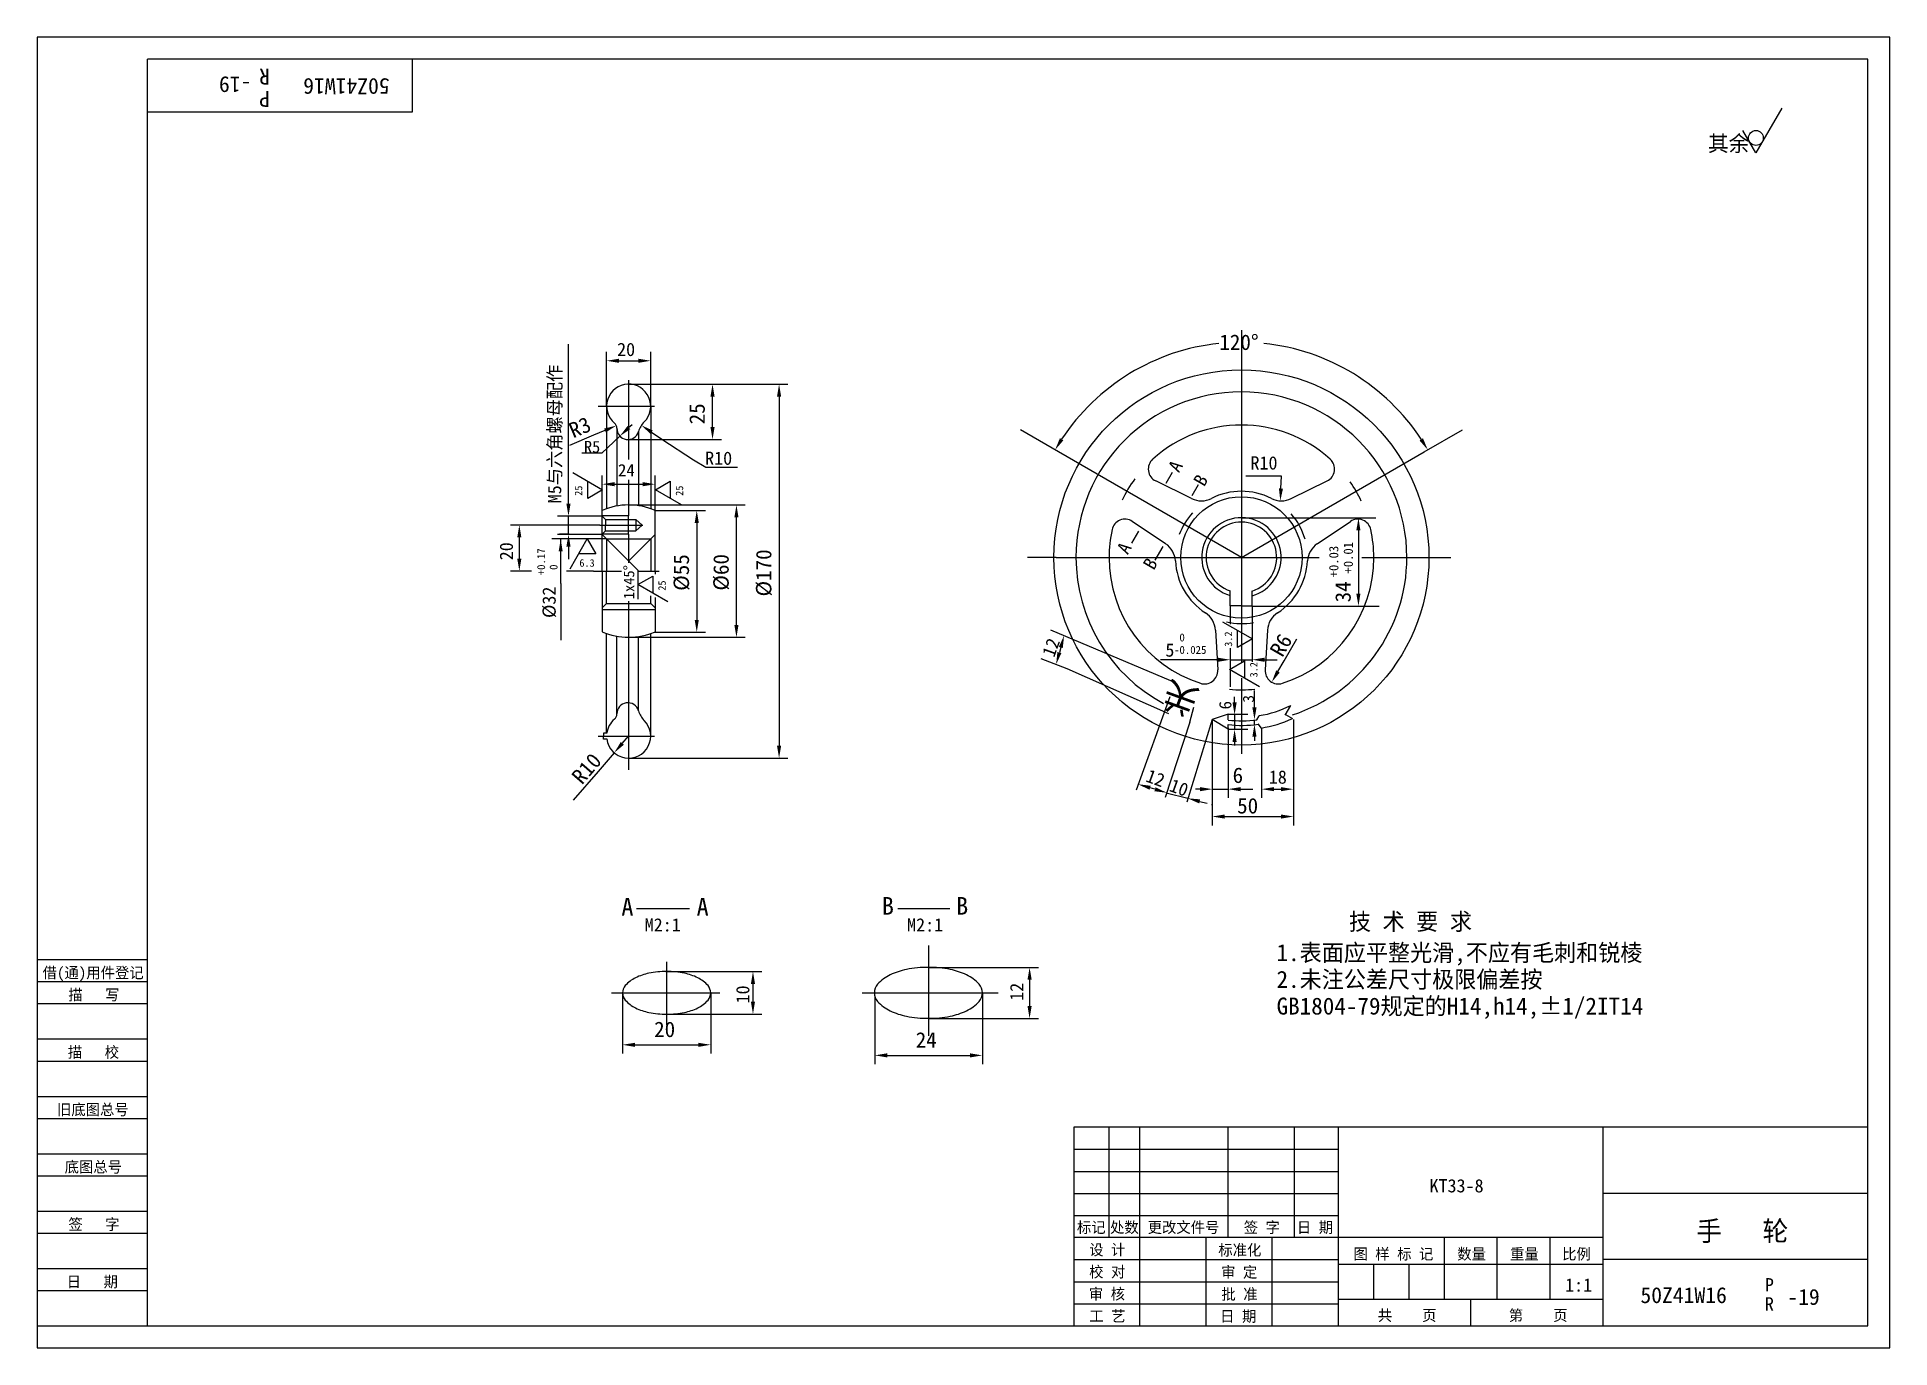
# Model space of a CAD drawing. Header units: metres. Extents: x 0 to 420, y 0 to 297.
import ezdxf

# ---------------------------------------------------------------- set-up
doc = ezdxf.new("R2010")
doc.units = ezdxf.units.M
for name, color, linetype in [('C', 6, 'Continuous'), ('D', 1, 'Continuous'), ('FL', 5, 'Continuous'), ('T', 7, 'Continuous'), ('TL', 4, 'Continuous')]:
    doc.layers.add(name, color=color, linetype=linetype)

# ---------------------------------------------------------------- blocks, each defined once
blk = doc.blocks.new('TUKUN3')
at = {"layer": 'FL'}
for p, q in [((420, 297), (0, 297)), ((0, 297), (0, 0)), ((420, 0), (420, 297)), ((0, 78), (25, 78)), ((0, 70), (25, 70)), ((0, 65), (25, 65)), ((0, 57), (25, 57)), ((0, 52), (25, 52)), ((243, 25), (243, 50)), ((250, 5), (250, 50)), ((270, 25), (270, 50)), ((285, 25), (285, 50)), ((0, 44), (25, 44)), ((235, 45), (295, 45)), ((0, 39), (25, 39)), ((235, 40), (295, 40)), ((235, 35), (295, 35)), ((0, 31), (25, 31)), ((235, 30), (295, 30)), ((0, 26), (25, 26)), ((280, 5), (280, 25)), ((0, 18), (25, 18)), ((235, 20), (295, 20)), ((0, 13), (25, 13)), ((235, 15), (295, 15)), ((235, 10), (295, 10)), ((0, 0), (420, 0))]:
    blk.add_line(p, q, dxfattribs=at)
at = {"layer": 'TL'}
for p, q in [((415, 292), (25, 292)), ((25, 5), (25, 292)), ((85, 292), (85, 280)), ((415, 5), (415, 292)), ((85, 280), (25, 280)), ((0, 88), (25, 88)), ((0, 83), (25, 83)), ((415, 50), (235, 50)), ((235, 50), (235, 5)), ((295, 5), (295, 50)), ((355, 5), (355, 50)), ((415, 35), (355, 35)), ((355, 25), (235, 25)), ((265, 5), (265, 25)), ((319, 11), (319, 25)), ((331, 11), (331, 25)), ((343, 11), (343, 25)), ((295, 19), (355, 19)), ((303, 11), (303, 19)), ((311, 11), (311, 19)), ((415, 20), (355, 20)), ((355, 11), (295, 11)), ((325, 5), (325, 11)), ((0, 5), (415, 5))]:
    blk.add_line(p, q, dxfattribs=at)
at = {"layer": 'T'}
for s, p in [('借(通)用件登记', (1.26, 83.76)), ('描   写', (7.09, 78.76)), ('描   校', (6.98, 65.76)), ('旧底图总号', (4.52, 52.76)), ('底图总号', (6.25, 39.76)), ('签   字', (7.1, 26.76)), ('标记', (235.71, 26.07)), ('处数', (243.22, 26.07)), ('更改文件号', (251.75, 26.07)), ('签 字', (273.53, 26.07)), ('日 期', (285.57, 26.07)), ('设 计', (238.5, 20.99)), ('标准化', (267.77, 20.93)), ('图 样 标 记', (298.4, 20.04)), ('数量', (321.92, 20.04)), ('重量', (333.88, 20.04)), ('比例', (345.7, 20.04)), ('校 对', (238.48, 15.99)), ('审 定', (268.39, 15.93)), ('日   期', (6.72, 13.76)), ('审 核', (238.41, 10.99)), ('批 准', (268.46, 10.93)), ('工 艺', (238.52, 5.99)), ('日 期', (268.18, 5.93)), ('共    页', (303.91, 6.13)), ('第    页', (333.62, 6.13))]:
    blk.add_text(s, height=2.5, dxfattribs=at).set_placement(p)

msp = doc.modelspace()

# ---------------------------------------------------------------- linework, layer by layer
at = {"layer": 'C'}
for p, q in [((273, 230.6), (273, 155.47)), ((134.1, 219.27), (134.1, 201.29)), ((127.21, 213.36), (139.98, 213.36)), ((273, 179.1), (231.55, 203.04)), ((273, 179.1), (314.45, 203.04)), ((134.1, 196.71), (134.1, 188.5)), ((127.55, 186.44), (137.35, 186.44)), ((134.1, 184.41), (134.1, 177.87)), ((231, 179.1), (224.47, 179.1)), ((231, 179.1), (290.6, 179.1)), ((300.26, 179.1), (320.5, 179.1)), ((126.1, 176), (132.48, 176)), ((136.16, 176), (141.03, 176)), ((134.1, 169.22), (134.1, 130.95)), ((273, 151.71), (273, 148.1)), ((273, 148.1), (273, 134.6)), ((127.21, 138.63), (139.98, 138.63)), ((273.01, 139.04), (273.01, 135.96)), ((202.04, 91.18), (202.04, 74.23)), ((142.71, 87.46), (142.71, 73.21)), ((130.21, 80.45), (154.79, 80.45)), ((187, 80.45), (217.84, 80.45)), ((202.04, 74.23), (202.04, 70.72))]:
    msp.add_line(p, q, dxfattribs=at)
at = {"layer": 'D'}
for p, q in [((395.47, 280.9), (389.61, 270.76)), ((389.61, 270.76), (386.68, 275.83)), ((120.46, 205.15), (120.46, 227.43)), ((129.1, 213.36), (129.1, 225.66)), ((131.9, 223.66), (136.3, 223.66)), ((139.1, 213.36), (139.1, 225.66)), ((134.1, 218.36), (155.11, 218.36)), ((153.11, 208.62), (153.11, 215.56)), ((155.11, 218.36), (170.2, 218.36)), ((168.2, 215.56), (168.2, 136.43)), ((126.16, 206.77), (120.71, 204.45)), ((128.73, 207.87), (126.16, 206.77)), ((132.11, 206.6), (128.03, 202.76)), ((134.15, 208.52), (133.93, 208.31)), ((134.07, 208.54), (134.89, 209.25)), ((134.1, 205.82), (155.11, 205.82)), ((139.31, 207.48), (141.64, 205.93)), ((141.64, 205.93), (148.8, 201.18)), ((231.55, 203.04), (222.89, 208.04)), ((314.45, 203.04), (323.11, 208.04)), ((120.46, 194.06), (120.46, 205.15)), ((128.03, 202.76), (123.52, 202.76)), ((121.43, 198.35), (128.19, 194.44)), ((128.1, 189.74), (128.1, 197.69)), ((140.1, 189.74), (140.1, 197.69)), ((148.8, 201.18), (151.58, 199.55)), ((151.58, 199.55), (158.8, 199.55)), ((275.87, 197.52), (274.03, 197.52)), ((282.11, 197.52), (275.87, 197.52)), ((281.96, 194.73), (282.11, 197.52)), ((120.46, 194.06), (120.46, 194.15)), ((120.46, 191.26), (120.46, 194.06)), ((124.81, 192.49), (124.81, 196.39)), ((128.19, 194.44), (124.81, 192.49)), ((130.9, 195.69), (137.3, 195.69)), ((140.15, 194.44), (143.53, 196.39)), ((146.08, 191.01), (140.15, 194.44)), ((143.53, 196.39), (143.53, 192.49)), ((134.1, 191), (160.53, 191)), ((140.1, 189.74), (151.53, 189.74)), ((127.55, 186.44), (107.32, 186.44)), ((128.1, 188.45), (117.98, 188.45)), ((120.46, 188.46), (118.46, 188.46)), ((120.46, 184.34), (120.46, 188.46)), ((134.1, 188.5), (128.11, 188.5)), ((149.53, 186.94), (149.53, 164.96)), ((158.53, 163.8), (158.53, 188.2)), ((272.91, 188.04), (298.44, 188.04)), ((298.44, 188.04), (303.49, 188.04)), ((299.52, 185.24), (299.52, 170.89)), ((109.32, 178.8), (109.32, 183.64)), ((129.1, 183.29), (116.69, 183.29)), ((128.1, 184.29), (117.98, 184.29)), ((120.62, 184.34), (118.46, 184.34)), ((118.69, 173.22), (118.69, 183.29)), ((120.46, 181.54), (120.46, 178.74)), ((120.81, 176.55), (124.71, 183.31)), ((124.71, 183.31), (126.66, 179.93)), ((134.1, 184.41), (128.11, 184.41)), ((129.1, 183.29), (136.17, 176.22)), ((139.1, 183.29), (134.1, 178.29)), ((126.66, 179.93), (122.76, 179.93)), ((112.07, 176), (107.32, 176)), ((118.69, 173.22), (118.69, 164.48)), ((126.1, 176), (119.98, 176)), ((136.17, 176.22), (136.17, 169.66)), ((136.2, 172.94), (139.58, 174.89)), ((142.96, 169.04), (136.2, 172.94)), ((139.58, 174.89), (139.58, 170.99)), ((270.41, 168.16), (270.41, 163.97)), ((275.41, 168.09), (298.44, 168.09)), ((275.44, 168.16), (275.44, 155.47)), ((298.44, 168.09), (304.22, 168.09)), ((118.69, 164.48), (118.69, 160.36)), ((268.73, 164.54), (275.49, 160.64)), ((134.1, 161), (160.53, 161)), ((139.91, 162.16), (151.53, 162.16)), ((256.98, 151.12), (229.83, 162.65)), ((272.11, 158.69), (272.11, 162.59)), ((275.49, 160.64), (272.11, 158.69)), ((282.67, 155.69), (285.54, 160.68)), ((233.53, 153.83), (227.62, 156.11)), ((232.06, 158.7), (231.74, 157.56)), ((256.8, 155.92), (254.66, 155.92)), ((264.81, 155.92), (256.8, 155.92)), ((267.61, 155.92), (264.81, 155.92)), ((270.33, 153.7), (273.71, 155.65)), ((270.41, 158.55), (270.41, 153.92)), ((270.41, 155.92), (275.44, 155.92)), ((273.71, 155.65), (273.71, 151.75)), ((278.24, 155.92), (281.04, 155.92)), ((281.04, 155.92), (281.13, 155.92)), ((281.27, 153.26), (282.67, 155.69)), ((256.55, 143.66), (233.53, 153.83)), ((277.09, 149.8), (270.33, 153.7)), ((270.41, 153.92), (270.41, 149.79)), ((256.77, 147.49), (249.15, 126.35)), ((271.45, 146.26), (271.45, 147.53)), ((275.95, 147.92), (275.95, 148.92)), ((275.95, 145.12), (275.95, 147.92)), ((261.29, 141.81), (262.2, 145.18)), ((270.01, 143.56), (274.48, 143.56)), ((271.45, 143.46), (271.45, 140.11)), ((132.66, 136.96), (134.1, 138.63)), ((261.29, 141.81), (255.74, 124.72)), ((266.4, 142.38), (260.61, 123.62)), ((266.4, 142.38), (266.4, 124.6)), ((269.99, 140.22), (274.48, 140.22)), ((269.99, 140.22), (269.99, 124.6)), ((275.95, 141.26), (275.95, 142.32)), ((277.58, 140.24), (277.58, 124.6)), ((284.78, 142.36), (284.78, 124.6)), ((130.83, 134.85), (127.16, 130.62)), ((271.45, 137.31), (271.45, 136.5)), ((275.95, 138.46), (275.95, 137.56)), ((127.16, 130.62), (121.53, 124.13)), ((134.1, 133.63), (170.2, 133.63)), ((253.4, 126.58), (252.29, 126.91)), ((263.6, 126.6), (262.56, 126.6)), ((266.4, 126.6), (269.99, 126.6)), ((272.79, 126.6), (275.59, 126.6)), ((280.38, 126.6), (281.98, 126.6)), ((255.97, 125.78), (260.82, 124.53)), ((263.53, 123.83), (265.22, 123.39)), ((266.24, 123.13), (266.33, 123.11)), ((266.4, 124.6), (266.4, 118.4)), ((284.78, 124.6), (284.78, 118.4)), ((269.2, 120.4), (281.98, 120.4)), ((135.91, 99.56), (147.88, 99.56)), ((195.15, 99.56), (206.92, 99.56)), ((142.51, 85.29), (164.28, 85.29)), ((202.05, 86.22), (226.98, 86.22)), ((132.73, 80.45), (132.73, 66.68)), ((152.69, 80.45), (152.69, 66.68)), ((162.28, 82.49), (162.28, 78.45)), ((214.28, 80.45), (214.28, 64.28)), ((224.98, 83.42), (224.98, 77.46)), ((142.6, 75.65), (164.28, 75.65)), ((189.9, 79.65), (189.9, 64.28)), ((202.05, 74.66), (226.98, 74.66)), ((135.53, 68.68), (149.89, 68.68)), ((192.7, 66.28), (211.48, 66.28))]:
    msp.add_line(p, q, dxfattribs=at)
msp.add_circle((389.61, 274.14), 1.69, dxfattribs=at)
for start, end in [(95.99, 146.71), (33.29, 84.01)]:
    msp.add_arc((273, 179.1), 48.76, start, end, dxfattribs=at)
for points in [[(131.9, 224.12), (131.9, 223.19), (129.1, 223.66)], [(136.3, 224.12), (136.3, 223.19), (139.1, 223.66)], [(152.64, 215.56), (153.58, 215.56), (153.11, 218.36)], [(167.73, 215.56), (168.66, 215.56), (168.2, 218.36)], [(128.92, 207.44), (128.55, 208.3), (131.31, 208.97)], [(134.47, 208.18), (133.83, 208.86), (132.11, 206.6)], [(139.05, 207.09), (139.57, 207.87), (136.98, 209.03)], [(152.64, 208.62), (153.58, 208.62), (153.11, 205.82)], [(232.64, 205.62), (231.85, 206.11), (230.77, 203.48)], [(314.15, 206.11), (313.36, 205.62), (315.23, 203.48)], [(130.9, 196.16), (130.9, 195.23), (128.1, 195.69)], [(137.3, 196.16), (137.3, 195.23), (140.1, 195.69)], [(282.43, 194.7), (281.5, 194.75), (281.81, 191.93)], [(119.99, 191.26), (120.93, 191.26), (120.46, 188.46)], [(149.07, 186.94), (150, 186.94), (149.53, 189.74)], [(158.07, 188.2), (159, 188.2), (158.53, 191)], [(108.85, 183.64), (109.78, 183.64), (109.32, 186.44)], [(299.05, 185.24), (299.98, 185.24), (299.52, 188.04)], [(118.24, 180.49), (118.69, 183.29), (119.14, 180.49)], [(119.99, 181.54), (120.93, 181.54), (120.46, 184.34)], [(108.85, 178.8), (109.78, 178.8), (109.32, 176)], [(299.05, 170.89), (299.98, 170.89), (299.52, 168.09)], [(149.07, 164.96), (150, 164.96), (149.53, 162.16)], [(158.07, 163.8), (159, 163.8), (158.53, 161)], [(231.61, 158.83), (232.51, 158.58), (232.8, 161.4)], [(231.29, 157.68), (232.19, 157.44), (231, 154.86)], [(267.61, 156.39), (267.61, 155.45), (270.41, 155.92)], [(278.24, 156.39), (278.24, 155.45), (275.44, 155.92)], [(281.68, 153.03), (280.87, 153.5), (279.88, 150.84)], [(270.98, 146.26), (271.92, 146.26), (271.45, 143.46)], [(275.48, 145.12), (276.42, 145.12), (275.95, 142.32)], [(270.98, 137.31), (271.92, 137.31), (271.45, 140.11)], [(275.48, 138.46), (276.42, 138.46), (275.95, 141.26)], [(133.01, 136.66), (132.31, 137.27), (130.83, 134.85)], [(167.73, 136.43), (168.66, 136.43), (168.2, 133.63)], [(252.43, 127.36), (252.16, 126.46), (249.61, 127.71)], [(253.53, 127.03), (253.27, 126.13), (256.08, 125.78)], [(263.6, 127.06), (263.6, 126.13), (266.4, 126.6)], [(272.79, 127.06), (272.79, 126.13), (269.99, 126.6)], [(280.38, 127.06), (280.38, 126.13), (277.58, 126.6)], [(281.98, 127.06), (281.98, 126.13), (284.78, 126.6)], [(263.65, 124.28), (263.41, 123.38), (260.82, 124.53)], [(269.2, 120.86), (269.2, 119.93), (266.4, 120.4)], [(281.98, 120.86), (281.98, 119.93), (284.78, 120.4)], [(161.81, 82.49), (162.74, 82.49), (162.28, 85.29)], [(224.51, 83.42), (225.45, 83.42), (224.98, 86.22)], [(161.81, 78.45), (162.74, 78.45), (162.28, 75.65)], [(224.51, 77.46), (225.45, 77.46), (224.98, 74.66)], [(135.53, 69.14), (135.53, 68.21), (132.73, 68.68)], [(149.89, 69.14), (149.89, 68.21), (152.69, 68.68)], [(192.7, 66.75), (192.7, 65.82), (189.9, 66.28)], [(211.48, 66.75), (211.48, 65.82), (214.28, 66.28)]]:
    msp.add_solid(points, dxfattribs=at)
at = {"layer": 'TL'}
for p, q in [((129.1, 213.36), (129.1, 190.14)), ((139.1, 213.36), (139.1, 190.14)), ((131.43, 208.35), (131.43, 190.76)), ((136.33, 207.63), (136.33, 190.83)), ((257.31, 198.33), (255.89, 195.87)), ((261.71, 192.44), (253.57, 196.44)), ((263.22, 195.53), (261.78, 193.04)), ((284.29, 192.44), (292.43, 196.44)), ((128.1, 188.5), (128.1, 189.75)), ((140.1, 184.29), (140.1, 189.75)), ((128.85, 187.7), (128.1, 188.45)), ((128.1, 187.94), (128.1, 188.45)), ((128.1, 184), (128.1, 187.94)), ((128.85, 185.16), (128.1, 184.41)), ((128.85, 187.7), (128.85, 186.43)), ((128.85, 187.7), (135.75, 187.7)), ((128.85, 185.16), (128.85, 186.43)), ((128.85, 185.16), (135.75, 185.16)), ((134.1, 184.41), (134.1, 188.5)), ((135.75, 187.7), (135.75, 185.15)), ((135.75, 187.7), (137.19, 186.44)), ((135.75, 185.16), (137.19, 186.42)), ((249.65, 185.06), (248.09, 182.35)), ((255.81, 182.21), (248.27, 187.26)), ((290.19, 182.21), (297.73, 187.26)), ((129.1, 183.29), (128.1, 184.29)), ((128.1, 176), (128.1, 184)), ((129.1, 183.29), (129.1, 175.95)), ((129.1, 183.29), (139.1, 183.29)), ((139.1, 183.29), (140.1, 184.29)), ((139.1, 183.29), (139.1, 175.95)), ((140.1, 184), (140.1, 184.29)), ((140.1, 176), (140.1, 184)), ((255.17, 181.58), (253.39, 178.51)), ((128.1, 176), (128.1, 168)), ((129.1, 168.7), (129.1, 176.04)), ((140.1, 176), (140.1, 175.28)), ((129.1, 168.7), (128.1, 167.7)), ((128.1, 168), (128.1, 167.7)), ((129.1, 168.7), (139.1, 168.7)), ((139.1, 168.7), (139.1, 170.39)), ((139.1, 168.7), (140.1, 167.7)), ((140.1, 169.99), (140.1, 168)), ((140.1, 168), (140.1, 167.7)), ((270.41, 168.16), (270.41, 171.53)), ((272.93, 168.16), (270.41, 168.16)), ((272.93, 168.16), (275.44, 168.16)), ((275.44, 168.16), (275.44, 171.53)), ((128.1, 167.7), (128.1, 167.26)), ((128.1, 167.26), (128.1, 162.25)), ((128.12, 167.28), (140.11, 167.28)), ((140.1, 167.7), (140.1, 167.26)), ((140.1, 167.26), (140.1, 162.25)), ((129.1, 139.27), (129.1, 161.85)), ((131.43, 143.64), (131.43, 161.24)), ((136.33, 144.36), (136.33, 161.16)), ((139.1, 138.63), (139.1, 161.85)), ((267.09, 162.63), (267.62, 153.61)), ((278.91, 162.63), (278.38, 153.61)), ((270.01, 143.56), (266.4, 142.38)), ((269.99, 143.06), (270.01, 143.56)), ((269.99, 142.86), (269.99, 143.06)), ((269.99, 142.27), (269.99, 142.86)), ((276.51, 142.34), (277.04, 143.25)), ((282.94, 143.39), (284.19, 145.56)), ((283.01, 143.5), (284.57, 142.6)), ((128.43, 139.28), (128.43, 138.62)), ((129.15, 139.28), (128.43, 139.28)), ((128.43, 137.96), (128.43, 138.62)), ((269.99, 140.22), (266.4, 142.38)), ((269.99, 140.51), (269.99, 141.22)), ((269.99, 140.51), (269.99, 141.22)), ((269.99, 140.51), (269.99, 140.22)), ((276.73, 141.4), (277.45, 140.45)), ((129.15, 137.96), (128.43, 137.96))]:
    msp.add_line(p, q, dxfattribs=at)
for points in [[(142.71, 85.29, 0.05), (138.67, 84.89, 0.06), (135.66, 83.87, 0.1), (133.33, 82.08, 0.18), (132.73, 80.45, 0.18), (133.33, 78.82, 0.1), (135.66, 77.03, 0.06), (138.67, 76.01, 0.05), (142.71, 75.61, 0.05), (146.76, 76.01, 0.06), (149.77, 77.03, 0.1), (152.09, 78.82, 0.18), (152.69, 80.45, 0.18), (152.09, 82.08, 0.1), (149.77, 83.87, 0.06), (146.76, 84.89, 0.05)], [(202.04, 86.22, 0.05), (197.07, 85.74, 0.06), (193.38, 84.53, 0.1), (190.52, 82.38, 0.18), (189.79, 80.45, 0.18), (190.52, 78.52, 0.1), (193.38, 76.37, 0.06), (197.07, 75.16, 0.05), (202.04, 74.68, 0.05), (207, 75.16, 0.06), (210.69, 76.37, 0.1), (213.55, 78.52, 0.18), (214.28, 80.45, 0.18), (213.55, 82.38, 0.1), (210.69, 84.53, 0.06), (207, 85.74, 0.05)]]:
    msp.add_lwpolyline(points, format="xyb", close=True, dxfattribs=at)
for radius in [42.5, 13.75]:
    msp.add_circle((273, 179.1), radius, dxfattribs=at)
for centre, radius, start, end in [((134.1, 213.36), 5, 314.76, 230.06), ((273, 179.1), 37.5, 0, 180), ((129.93, 208.38), 1.5, 359, 50.06), ((133.93, 208.31), 2.5, 179, 344.16), ((141.14, 206.26), 5, 134.76, 164.16), ((273, 179.1), 30, 47.89, 132.11), ((254.89, 199.13), 3, 132.11, 243.81), ((291.11, 199.13), 3, 296.19, 47.89), ((273, 179.1), 30, 143.58, 154.43), ((273, 179.1), 15, 63, 117), ((273, 179.1), 30, 25.18, 34.75), ((134.1, 176), 15, 66.42, 113.58), ((273, 179.1), 15, 137.61, 159.83), ((263.92, 196.92), 5, 243.81, 297), ((282.08, 196.92), 5, 243, 296.19), ((273, 179.1), 30, 167.89, 180), ((246.6, 184.77), 3, 56.19, 167.89), ((273, 179.1), 9, 285.72, 253.3), ((273, 179.1), 8, 287.75, 251.14), ((273, 179.1), 15, 16.04, 41.16), ((299.4, 184.77), 3, 12.11, 123.81), ((273, 179.1), 30, 0, 12.11), ((253.03, 178.06), 5, 3, 56.19), ((292.97, 178.06), 5, 123.81, 177), ((273, 179.1), 37.5, 180, 241.84), ((273, 179.1), 30, 180, 251.93), ((273, 179.1), 15, 183, 236.96), ((273, 179.1), 15, 303.04, 357), ((273, 179.1), 30, 288.07, 0), ((273, 179.1), 37.5, 287.94, 0), ((262.1, 162.34), 5, 3.38, 56.96), ((273, 179.1), 15, 257.09, 280.64), ((283.9, 162.34), 5, 123.04, 176.62), ((134.1, 176), 15, 246.42, 293.58), ((264.63, 153.44), 3, 251.93, 3.38), ((281.37, 153.44), 3, 176.62, 288.07), ((273, 179.1), 30, 264.77, 275.87), ((129.93, 143.61), 1.5, 309.94, 1), ((133.93, 143.68), 2.5, 15.84, 181), ((141.14, 145.73), 5, 195.84, 225.24), ((273.01, 168.04), 25.11, 279.23, 296.4), ((134.1, 138.63), 5, 129.94, 172.49), ((134.1, 138.63), 5, 187.59, 45.24), ((273.01, 168.04), 25.95, 263.32, 277.78), ((273.01, 168.04), 26.99, 263.58, 278.04), ((273.01, 168.04), 27.95, 279.14, 294.41)]:
    msp.add_arc(centre, radius, start, end, dxfattribs=at)

# ---------------------------------------------------------------- block references
at = {"layer": 'D'}
msp.add_blockref('TUKUN3', (0, 0), dxfattribs=at)

# ---------------------------------------------------------------- texts
for s, height, rotation, p in [('R', 3.6, 180, (52.8, 289.82)), ('-19', 3.6, 180, (48.58, 288.05)), ('50Z41W16', 3.6, 180, (79.93, 287.65)), ('P', 3.6, 180, (52.8, 284.78)), ('M5与六角螺母配作', 3, 90, (118.82, 191.38)), ('R3', 3.5, 23.06, (121.53, 206.06)), ('25', 3.5, 90, (151.36, 209.26)), ('A', 3, 60, (258.83, 198.15)), ('B', 3, 60, (264.55, 194.97)), ('25', 1.7, 90, (123.58, 193.07)), ('25', 1.7, 90, (146.46, 193.07)), ('20', 3, 90, (107.87, 178.46)), ('+0.17', 1.8, 90, (115.16, 175.05)), ('%%c170', 3.5, 90, (166.45, 170.25)), ('A', 3, 60, (247.22, 179.6)), ('+0.03', 2.1, 90, (294.97, 174.6)), ('+0.01', 2.1, 90, (298.26, 175.46)), (' 0', 1.8, 90, (117.98, 175.05)), ('1x45%%d', 2.4, 90, (135.37, 169.64)), ('%%C55', 3.5, 90, (147.78, 171.54)), ('%%C60', 3.5, 90, (156.78, 171.58)), ('B', 3, 60, (253.12, 176.05)), ('%%c32', 3, 90, (117.56, 165.38)), ('25', 1.7, 90, (142.51, 171.57)), ('34', 3.5, 90, (297.77, 168.92)), ('12', 3, 70, (230.53, 156.28)), ('3.2', 1.7, 90, (270.88, 158.86)), ('R6', 3.5, 60.06, (282.28, 156.3)), ('3.2', 1.7, 90, (276.64, 151.92)), ('3', 2.52, 90, (275.83, 146.21)), ('6', 2.8, 90, (270.73, 144.66)), ('R10', 3.5, 49.09, (123.53, 127.44)), ('12', 3, 340, (251.11, 128.4)), ('10', 3, 340, (256.44, 126.24)), ('10', 3, 90, (161.46, 78.05)), ('12', 3, 90, (223.56, 78.65))]:
    msp.add_text(s, height=height, rotation=rotation, dxfattribs=at).set_placement(p)
for s, height, p in [('其余', 3.6, (378.76, 271.09)), ('20', 3, (131.48, 224.73)), ('120%%d', 3.5, (268, 226.11)), ('R5', 2.7, (123.98, 202.82)), ('R10', 3, (151.44, 200.09)), ('R10', 3, (275.05, 199.02)), ('24', 2.8, (131.68, 197.46)), ('6.3', 1.7, (122.93, 177)), (' 0', 1.8, (257.72, 160.07)), ('5', 3, (255.76, 156.62)), ('-0.025', 1.8, (257.72, 157.25)), ('6', 3.5, (271, 128)), ('18', 3, (279.21, 127.84)), ('50', 3.5, (272.03, 121.09)), ('A', 4, (132.46, 97.96)), ('A', 4, (149.51, 97.96)), ('B', 4, (191.5, 98.16)), ('B', 4, (208.34, 98.16)), ('M2:1', 3, (137.74, 94.35)), ('M2:1', 3, (197.22, 94.35)), ('技 术 要 求', 3.85, (297.37, 94.67)), ('1.表面应平整光滑,不应有毛刺和锐棱', 3.85, (280.96, 87.63)), ('2.未注公差尺寸极限偏差按', 3.85, (280.96, 81.58)), ('GB1804-79规定的H14,h14,%%P1/2IT14', 3.85, (280.96, 75.53)), ('20', 3.5, (139.88, 70.43)), ('24', 3.5, (199.17, 68.03)), ('KT33-8', 3, (315.64, 35.24)), ('手   轮', 4.5, (376.09, 24.24)), ('1:1', 3, (346.37, 12.76)), ('50Z41W16', 3.6, (363.44, 10.16)), ('P', 3, (391.65, 12.82)), ('-19', 3.6, (396.74, 9.76)), ('R', 3, (391.65, 8.47))]:
    msp.add_text(s, height=height, dxfattribs=at).set_placement(p)
at = {"layer": 'TL'}
msp.add_text('关', height=6, rotation=160, dxfattribs=at).set_placement((263.83, 148.62))

doc.saveas('drawing.dxf')
